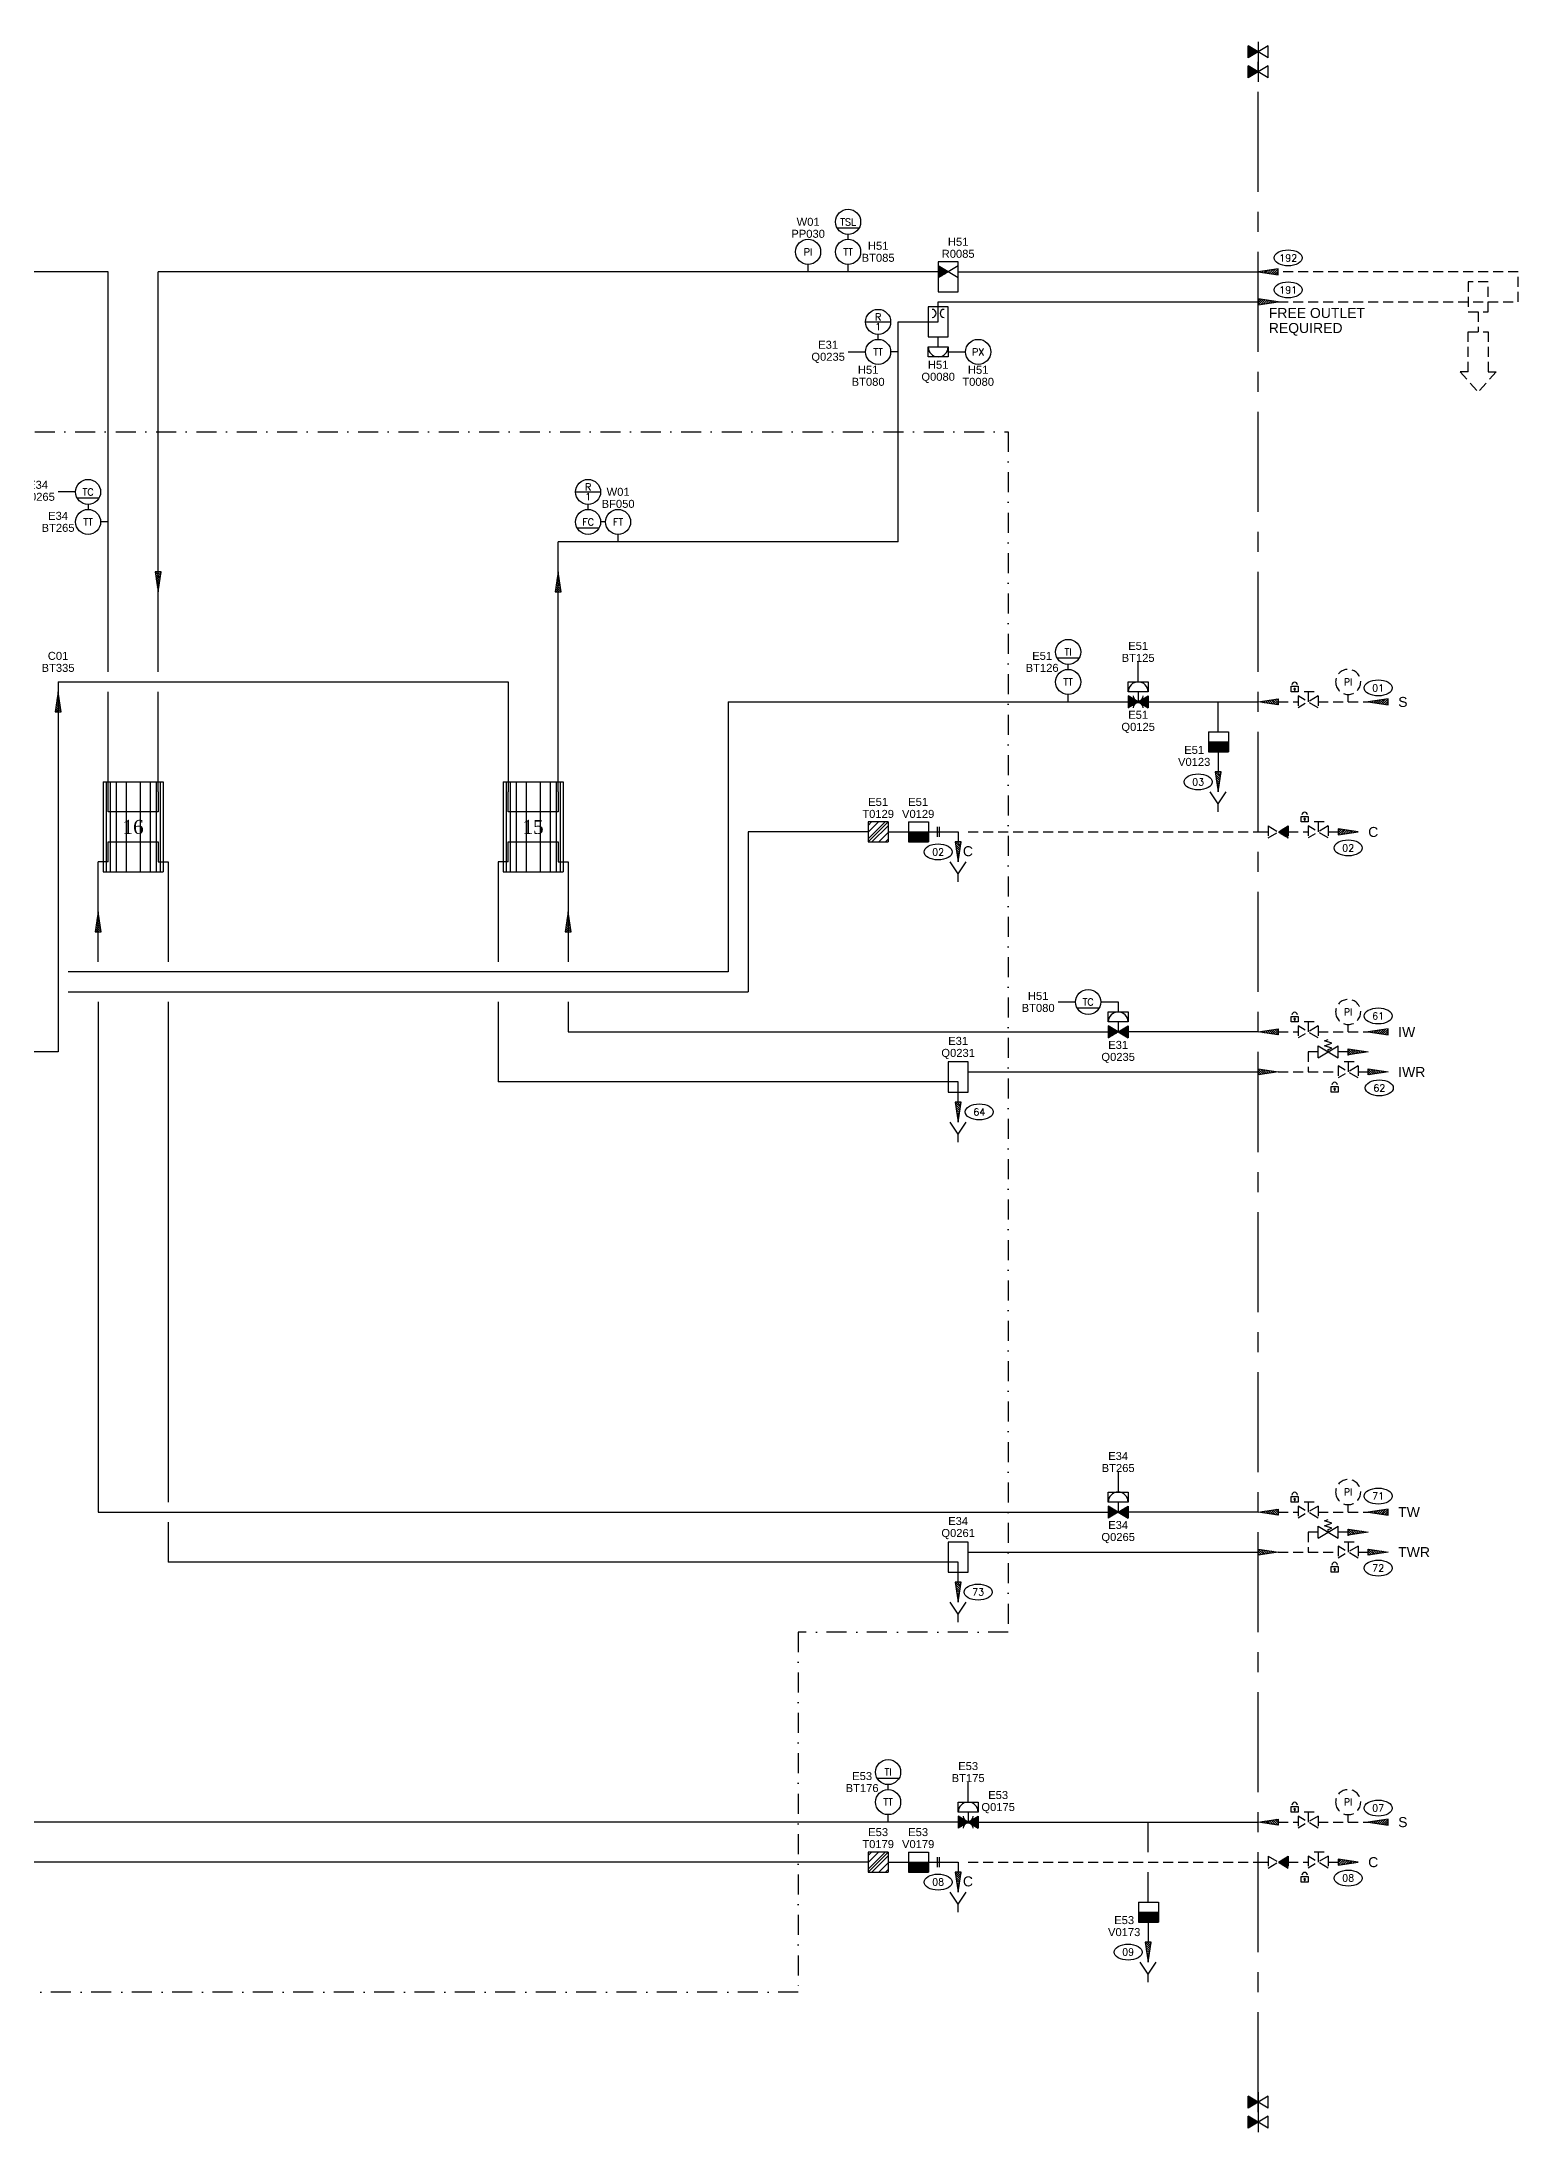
# Model space of a CAD drawing. Header units: millimetres. Extents: x -275 to 1168, y -282 to 649.
# Drawn here: x 798 to 1168, y -62 to 460 of the extents above; entities that cross this region are included whole.
import ezdxf
from ezdxf.enums import TextEntityAlignment as Align

# ---------------------------------------------------------------- set-up
doc = ezdxf.new("R2010")
doc.units = ezdxf.units.MM
doc.header["$LTSCALE"] = 10
for name, pattern in [('CENTERX2', [4, 2.5, -0.5, 0.5, -0.5]), ('DASHDOT', [1, 0.5, -0.25, 0, -0.25]), ('DASHED2', [0.375, 0.25, -0.125]), ('HIDDEN', [0.375, 0.25, -0.125])]:
    doc.linetypes.add(name, pattern=pattern)
for name, color, linetype in [('1H_Connections', 7, 'Continuous'), ('CP_Air', 5, 'ALAIR'), ('CP_Electric', 3, 'ALEL'), ('CP_Service', 4, 'Continuous'), ('CP_Symbols', 7, 'Continuous'), ('CP_Text', 7, 'Continuous')]:
    doc.layers.add(name, color=color, linetype=linetype)
doc.layers.add('CP_Process', color=1, linetype='Continuous', lineweight=30)
doc.styles.add('ROMANS', font='Romans')
doc.styles.get("Standard").update_dxf_attribs({"font": 'romans.shx'})
doc.styles.add('Times new Roman', font='times.ttf')
doc.styles.add('TP_ARIAL', font='arial.ttf')
doc.linetypes.add('ALAIR', pattern='A,1.4,[136,alcadlt.shx,S=0.044,R=0,X=0,Y=0],0.1', length=1.5)
doc.linetypes.add('ALEL', pattern='A,1.4,[135,alcadlt.shx,S=0.031,R=0,X=0,Y=0],0.1', length=1.5)
doc.dimstyles.new('TP-DB', dxfattribs={"dimtxt": 3.5, "dimasz": 2.5, "dimexe": 1, "dimexo": 1, "dimgap": 1, "dimtad": 1, "dimdec": 1, "dimrnd": 1, "dimtxsty": 'Standard', "dimcen": 0, "dimclrd": 256, "dimclre": 256, "dimclrt": 256, "dimadec": 1, "dimazin": 2, "dimtfac": 1, "dimtdec": 1, "dimtmove": 0, "dimatfit": 3, "dimfxl": 1, "dimlwd": -1, "dimlwe": -1, "dimarcsym": 0})
doc.dimstyles.new('TPPE-25', dxfattribs={"dimtxt": 2.5, "dimasz": 2.5, "dimexe": 1, "dimexo": 1, "dimgap": 1, "dimtad": 1, "dimdec": 1, "dimrnd": 0.5, "dimtxsty": 'Standard', "dimcen": 2.5, "dimclrd": 256, "dimclre": 256, "dimclrt": 256, "dimadec": 1, "dimazin": 0, "dimtfac": 1, "dimtdec": 1, "dimtmove": 0, "dimatfit": 3, "dimfxl": 1, "dimlwd": -1, "dimlwe": -1, "dimarcsym": 0})

# ---------------------------------------------------------------- blocks, each defined once
blk = doc.blocks.new('Instr1_3.13_1.75')
at = {"layer": 'CP_Symbols', "linetype": 'ByBlock'}
blk.add_circle((0, 0), 3.13, dxfattribs=at)
at = {"layer": 'CP_Symbols'}
blk.add_attdef('CTEXT', text='', height=1.75, dxfattribs=at).set_placement((0, 0), align=Align.MIDDLE_CENTER)
blk.add_attdef('ETEXT', text='', height=1.75, dxfattribs=at).set_placement((3.13, 3.13), align=Align.MIDDLE_LEFT)
blk = doc.blocks.new('Instr_1_3.13_1.75')
at = {"layer": 'CP_Symbols', "linetype": 'ByBlock'}
blk.add_line((-2.75, -1.5), (2.75, -1.5), dxfattribs=at)
blk.add_circle((0, 0), 3.13, dxfattribs=at)
at = {"layer": 'CP_Symbols', "style": 'ROMANS'}
blk.add_attdef('CTEXT', text='', height=1.75, dxfattribs=at).set_placement((0, 0), align=Align.MIDDLE_CENTER)
blk.add_attdef('ETEXT', text='', height=1.75, dxfattribs=at).set_placement((3.13, 3.13), align=Align.MIDDLE_LEFT)
blk = doc.blocks.new('Instr_2_3.13_1.75')
at = {"layer": 'CP_Symbols', "linetype": 'ByBlock'}
blk.add_line((-3.13, 0), (3.13, 0), dxfattribs=at)
blk.add_circle((0, 0), 3.13, dxfattribs=at)
at = {"layer": 'CP_Symbols'}
for tag, p in [('CTEXT', (0, 1.225)), ('CTEXT2', (0, -1.225))]:
    blk.add_attdef(tag, text='', height=1.75, dxfattribs=at).set_placement(p, align=Align.MIDDLE_CENTER)
blk.add_attdef('ETEXT', text='', height=1.75, dxfattribs=at).set_placement((3.13, 3.13), align=Align.MIDDLE_LEFT)
blk = doc.blocks.new('FK0039')
at = {"color": 7, "linetype": 'ByBlock'}
blk.add_lwpolyline([(-2.5, -2.5), (2.5, -2.5), (2.5, 5), (-2.5, 5), (-2.5, -2.5), (-2.5, -2.5)], dxfattribs=at)
blk = doc.blocks.new('FO0002')
at = {"color": 7, "linetype": 'ByBlock'}
for p, q in [((-7.5, 2.5), (2.5, 2.5)), ((-7.5, -2.5), (-7.5, 2.5)), ((2.5, 2.5), (2.5, 4.5)), ((2.5, 4.5), (7.5, 0)), ((2.5, -4.5), (7.5, 0)), ((2.5, -2.5), (-7.5, -2.5)), ((2.5, -2.5), (2.5, -4.5))]:
    blk.add_line(p, q, dxfattribs=at)
blk = doc.blocks.new('FO0001')
at = {"color": 7, "linetype": 'ByBlock'}
for p, q in [((0, 0), (-4.99, 0.75)), ((-4.99, 0.75), (-4.99, -0.75)), ((-4.99, 0.32), (-4.61, 0.69)), ((-4.99, -0.21), (-4.15, 0.62)), ((-4.99, -0.74), (-3.69, 0.56)), ((-4.99, -0.75), (0, 0)), ((-4.37, -0.66), (-3.23, 0.49)), ((-3.75, -0.56), (-2.77, 0.42)), ((-3.12, -0.47), (-2.31, 0.35)), ((-2.5, -0.38), (-1.84, 0.28)), ((-1.87, -0.28), (-1.38, 0.21)), ((-1.25, -0.19), (-0.92, 0.14)), ((-0.62, -0.09), (-0.46, 0.07))]:
    blk.add_line(p, q, dxfattribs=at)
blk = doc.blocks.new('FK0043')
at = {"linetype": 'ByBlock'}
h = blk.add_hatch(dxfattribs=at)
h.set_pattern_fill('_USER', color=256, scale=0.1, style=0, pattern_type=0)
h.set_pattern_definition([(0, (376.61159, -65.92616), (0, 0.1), [])])
h.paths.add_polyline_path([(2.5, 1.5), (0, 0), (2.5, -1.5)])
at = {"color": 7, "linetype": 'ByBlock'}
for p, q in [((-2.5, -1.5), (2.5, 1.5)), ((-2.5, 1.5), (2.5, -1.5))]:
    blk.add_line(p, q, dxfattribs=at)
blk.add_lwpolyline([(-2.5, -2.5), (2.5, -2.5), (2.5, 5), (-2.5, 5), (-2.5, -2.5), (-2.5, -2.5)], dxfattribs=at)
blk = doc.blocks.new('FK0063')
at = {"color": 7, "linetype": 'ByBlock'}
blk.add_line((0, 6.25), (0, 3.75), dxfattribs=at)
for points in [[(-2.5, 8.75), (2.5, 8.75), (2.5, 6.25), (-2.5, 6.25), (-2.5, 8.75), (-2.5, 8.75)], [(-2.5, -3.75), (2.5, -3.75), (2.5, 3.75), (-2.5, 3.75), (-2.5, -3.75), (-2.5, -3.75)]]:
    blk.add_lwpolyline(points, dxfattribs=at)
for centre, radius, start, end in [((0, 6.25), 2.5, 0, 180), ((-1.5, -2.13), 1, 270, 90), ((1.5, -2.13), 1, 90, 270)]:
    blk.add_arc(centre, radius, start, end, dxfattribs=at)
blk = doc.blocks.new('Fk0120')
at = {"linetype": 'ByBlock'}
h = blk.add_hatch(dxfattribs=at)
h.set_pattern_fill('_USER', color=256, scale=0.1, style=0, pattern_type=0)
h.set_pattern_definition([(0, (382.09559, 776.8207), (0, 0.1), [])])
h.paths.add_polyline_path([(-2.5, 1.5), (-2.5, -1.5), (0, 0)])
h.paths.add_polyline_path([(2.5, 1.5), (0, 0), (2.5, -1.5)])
at = {"color": 7, "linetype": 'ByBlock'}
for p, q in [((-2.5, 5), (2.5, 5)), ((-2.5, 5), (-2.5, 5)), ((-2.5, 2.5), (-2.5, 5)), ((2.5, 2.5), (-2.5, 2.5)), ((0, 0), (-2.5, 1.5)), ((-2.5, 1.5), (-2.5, -1.5)), ((0, 0), (-2.5, -1.5)), ((0, 2.5), (0, 0)), ((0, 0), (2.5, 1.5)), ((0, 0), (2.5, -1.5)), ((2.5, 5), (2.5, 2.5)), ((2.5, 1.5), (2.5, -1.5))]:
    blk.add_line(p, q, dxfattribs=at)
blk.add_arc((0, 2.5), 2.5, 0, 180, dxfattribs=at)
blk = doc.blocks.new('FG0004')
at = {"color": 7, "linetype": 'ByBlock'}
for centre, start, end in [((0, 1.5), 180, 360), ((0, -1.5), 0, 180)]:
    blk.add_arc(centre, 1.25, start, end, dxfattribs=at)
blk = doc.blocks.new('FE0006')
at = {"color": 7, "linetype": 'ByBlock'}
for p, q in [((-2.5, 1.65), (-1.65, 2.5)), ((-2.5, -0.05), (0.05, 2.5)), ((-2.5, -1.74), (1.74, 2.5)), ((-1.56, -2.5), (2.5, 1.56)), ((2.5, 2.5), (2.5, -2.5)), ((-2.5, -2.5), (2.5, -2.5)), ((0.14, -2.5), (2.5, -0.14)), ((1.83, -2.5), (2.5, -1.83))]:
    blk.add_line(p, q, dxfattribs=at)
blk.add_lwpolyline([(2.5, 2.5), (-2.5, 2.5), (-2.5, -2.5), (2.5, 2.5)], dxfattribs=at)
blk = doc.blocks.new('FE0009')
at = {"color": 7, "linetype": 'ByBlock'}
for p, q in [((-2.422, 2.5), (-2.422, -2.5)), ((-2.422, 2.5), (2.578, 2.5)), ((-2.422, 0), (2.578, 0)), ((2.578, 2.5), (2.578, -2.5)), ((-2.422, -0.25), (2.578, -0.25)), ((-2.422, -0.5), (2.578, -0.5)), ((-2.422, -0.75), (2.578, -0.75)), ((-2.422, -1), (2.578, -1)), ((-2.422, -1.25), (2.578, -1.25)), ((-2.422, -1.5), (2.578, -1.5)), ((-2.422, -1.75), (2.578, -1.75)), ((-2.422, -2), (2.578, -2)), ((-2.422, -2.25), (2.578, -2.25)), ((-2.422, -2.5), (2.578, -2.5))]:
    blk.add_line(p, q, dxfattribs=at)
blk = doc.blocks.new('FG0005')
at = {"color": 7, "linetype": 'ByBlock'}
for p, q in [((-0.25, 1.25), (-0.25, -1.25)), ((0.25, 1.25), (0.25, -1.25))]:
    blk.add_line(p, q, dxfattribs=at)
blk = doc.blocks.new('FK0042')
at = {"color": 7, "linetype": 'ByBlock'}
for p, q in [((-2.5, -1.5), (2.5, 1.5)), ((-2.5, 1.5), (2.5, -1.5)), ((-2.5, 1.5), (-2.5, -1.5)), ((0.083, 0.05), (2.5, 0.05)), ((0.25, 0.15), (2.5, 0.15)), ((0.417, 0.25), (2.5, 0.25)), ((0.583, 0.35), (2.5, 0.35)), ((0.75, 0.45), (2.5, 0.45)), ((0.917, 0.55), (2.5, 0.55)), ((1.083, 0.65), (2.5, 0.65)), ((1.25, 0.75), (2.5, 0.75)), ((1.417, 0.85), (2.5, 0.85)), ((1.583, 0.95), (2.5, 0.95)), ((1.75, 1.05), (2.5, 1.05)), ((1.917, 1.15), (2.5, 1.15)), ((2.083, 1.25), (2.5, 1.25)), ((2.25, 1.35), (2.5, 1.35)), ((2.417, 1.45), (2.5, 1.45)), ((2.5, 1.5), (2.5, -1.5)), ((0.083, -0.05), (2.5, -0.05)), ((0.25, -0.15), (2.5, -0.15)), ((0.417, -0.25), (2.5, -0.25)), ((0.583, -0.35), (2.5, -0.35)), ((0.75, -0.45), (2.5, -0.45)), ((0.917, -0.55), (2.5, -0.55)), ((1.083, -0.65), (2.5, -0.65)), ((1.25, -0.75), (2.5, -0.75)), ((1.417, -0.85), (2.5, -0.85)), ((1.583, -0.95), (2.5, -0.95)), ((1.75, -1.05), (2.5, -1.05)), ((1.917, -1.15), (2.5, -1.15)), ((2.083, -1.25), (2.5, -1.25)), ((2.25, -1.35), (2.5, -1.35)), ((2.417, -1.45), (2.5, -1.45))]:
    blk.add_line(p, q, dxfattribs=at)
blk = doc.blocks.new('FK0031')
at = {"color": 7, "linetype": 'ByBlock'}
for p, q in [((-2.5, 1.5), (2.5, -1.5)), ((-2.5, -1.5), (2.5, 1.5)), ((-2.5, 1.5), (-2.5, -1.5)), ((-1.5, 2.5), (1.5, 2.5)), ((0, 2.5), (0, 0)), ((2.5, 1.5), (2.5, -1.5))]:
    blk.add_line(p, q, dxfattribs=at)
blk = doc.blocks.new('FE0133')
at = {"color": 7, "linetype": 'ByBlock'}
for p, q in [((0, -1), (-4, 5)), ((0, -1), (4, 5)), ((0, -5), (0, -1))]:
    blk.add_line(p, q, dxfattribs=at)
blk = doc.blocks.new('1H_THE')
at = {"color": 7, "linetype": 'ByBlock'}
for p, q in [((-1.25, 20), (13.75, 20)), ((-1.25, 20), (-1.25, -2.5)), ((13.75, 20), (13.75, -2.5)), ((-1.25, -2.5), (13.75, -2.5))]:
    blk.add_line(p, q, dxfattribs=at)
at = {"color": 3, "linetype": 'ByBlock'}
for p, q in [((-0.5, 20), (-0.5, -2.5)), ((0.5, 20), (0.5, -2.5)), ((2, 20), (2, -2.5)), ((4.5, 20), (4.5, -2.5)), ((8, 20), (8, -2.5)), ((10.5, 20), (10.5, -2.5)), ((12, 20), (12, -2.5)), ((13, 20), (13, -2.5))]:
    blk.add_line(p, q, dxfattribs=at)
for points in [[(12.5, 17.5), (12.5, 12.5), (0, 12.5), (0, 17.5)], [(0, 0), (0, 5), (12.5, 5), (12.5, 0)]]:
    blk.add_lwpolyline(points)
at = {"style": 'Times new Roman', "flags": 12}
blk.add_attdef('X', text='', height=3.5, dxfattribs=at).set_placement((6.25, 8.75), align=Align.MIDDLE)
blk = doc.blocks.new('FK0110')
at = {"color": 7, "linetype": 'ByBlock'}
for p, q in [((0, 10), (-0.75, 5.015)), ((-0.319, 5.015), (-0.694, 5.39)), ((0.212, 5.015), (-0.624, 5.851)), ((0.742, 5.015), (-0.555, 6.312)), ((0.657, 5.63), (-0.486, 6.773)), ((0.564, 6.254), (-0.416, 7.234)), ((0.47, 6.879), (-0.347, 7.695)), ((0.376, 7.503), (-0.277, 8.156)), ((0.282, 8.127), (-0.208, 8.617)), ((0.188, 8.751), (-0.139, 9.078)), ((0.094, 9.376), (-0.069, 9.539)), ((0.75, 5.015), (0, 10)), ((-1.5, -2.5), (1.5, 2.5)), ((1.5, -2.5), (-1.5, 2.5)), ((-1.5, 2.5), (1.5, 2.5)), ((-0.75, 5.015), (0.75, 5.015)), ((0, 5), (0, 2.5)), ((0, 0), (0.625, 0)), ((0.625, 0), (0.938, 0.938)), ((0.938, 0.938), (1.563, -0.938)), ((1.563, -0.938), (2.188, 0.938)), ((2.188, 0.938), (2.813, -0.938)), ((2.813, -0.938), (3.125, 0)), ((-1.5, -2.5), (1.5, -2.5))]:
    blk.add_line(p, q, dxfattribs=at)
blk.add_point((-0.75, 5.015), dxfattribs=at)
blk = doc.blocks.new('FG0057')
at = {"linetype": 'Continuous'}
for points in [[(2.5, 4), (0, 2.5), (2.5, 1)], [(2.5, -1), (0, -2.5), (2.5, -4)]]:
    blk.add_hatch(color=256, dxfattribs=at).paths.add_polyline_path(points)
at = {"color": 7, "linetype": 'ByBlock'}
for p, q in [((-2.5, 1), (2.5, 4)), ((-2.5, 4), (2.5, 1)), ((-2.5, 4), (-2.5, 1)), ((2.5, 4), (2.5, 1)), ((-2.5, -4), (2.5, -1)), ((-2.5, -1), (2.5, -4)), ((-2.5, -1), (-2.5, -4)), ((2.5, -1), (2.5, -4))]:
    blk.add_line(p, q, dxfattribs=at)
at = {"linetype": 'Continuous'}
blk.add_line((0, -5), (0, 5), dxfattribs=at)
blk = doc.blocks.new('Padlock_1H')
for p, q in [((-0.95, 0.54), (-0.95, 0.35)), ((-0.8, 0.35), (-0.95, 0.35)), ((-0.8, 0.54), (-0.8, 0.35))]:
    blk.add_line(p, q)
blk.add_lwpolyline([(-1.75, 1.4), (0, 1.4), (0, 0), (-1.75, 0)], close=True)
for centre, radius, start, end in [((-0.88, 1.75), 0.7, 0, 180), ((-0.88, 0.7), 0.175, 293.5782, 246.4218)]:
    blk.add_arc(centre, radius, start, end)
blk = doc.blocks.new('1H_connection')
blk.add_ellipse((0, 0), major_axis=(-3.5, 0), ratio=0.571429)
at = {"style": 'ROMANS'}
blk.add_attdef('CTEXT', text='', height=1.75, dxfattribs=at).set_placement((0, 0), align=Align.MIDDLE)

msp = doc.modelspace()

# ---------------------------------------------------------------- linework, layer by layer
at = {"layer": 'CP_Air'}
msp.add_line((1025, 382.5), (1029.37, 382.5), dxfattribs=at)
at = {"layer": 'CP_Electric'}
for p, q in [((1000, 382.5), (1004.37, 382.5)), ((806.87, 347.5), (802.5, 347.5)), ((1072.5, 300), (1072.5, 305)), ((1052.5, 220), (1056.87, 220)), ((1063.13, 220), (1067.5, 220)), ((1067.5, 220), (1067.5, 217.5)), ((1067.5, 102.5), (1067.5, 97.5)), ((1030, 20), (1030, 25))]:
    msp.add_line(p, q, dxfattribs=at)
at = {"layer": 'CP_Process'}
for p, q in [((815, 402.5), (172.5, 402.5)), ((815, 302.5), (815, 402.5)), ((1022.5, 402.5), (827.5, 402.5)), ((827.5, 302.5), (827.5, 402.5)), ((1027.5, 402.5), (1102.5, 402.5)), ((1022.5, 390), (1022.5, 395)), ((1022.5, 395), (1102.5, 395)), ((1012.5, 335), (1012.5, 390)), ((1012.5, 390), (1022.5, 390)), ((927.5, 300), (927.5, 335)), ((1012.5, 335), (927.5, 335)), ((802.5, 300), (865, 300)), ((802.5, 300), (802.5, 207.5)), ((865, 300), (877.5, 300)), ((877.5, 300), (915, 300)), ((915, 300), (915, 272.5)), ((927.5, 272.5), (927.5, 300)), ((815, 272.5), (815, 297.5)), ((827.5, 272.5), (827.5, 297.5)), ((802.5, 207.5), (215, 207.5))]:
    msp.add_line(p, q, dxfattribs=at)
at = {"layer": 'CP_Process', "linetype": 'HIDDEN'}
for p, q in [((1167.5, 402.5), (1107.5, 402.5)), ((1167.5, 395), (1167.5, 402.5)), ((1107.5, 395), (1167.5, 395)), ((1157.5, 392.5), (1157.5, 387.5))]:
    msp.add_line(p, q, dxfattribs=at)
at = {"layer": 'CP_Service'}
for p, q in [((970, 295), (1070, 295)), ((970, 295), (970, 227.5)), ((1075, 295), (1102.5, 295)), ((1092.5, 287.5), (1092.5, 295)), ((1092.5, 282.5), (1092.5, 277.5)), ((1005, 262.5), (975, 262.5)), ((975, 262.5), (975, 222.5)), ((1010, 262.5), (1015, 262.5)), ((1020, 262.5), (1027.5, 262.5)), ((1027.5, 262.5), (1027.5, 260)), ((815, 255), (812.5, 255)), ((812.5, 230), (812.5, 255)), ((827.5, 255), (830, 255)), ((830, 255), (830, 230)), ((915, 255), (912.5, 255)), ((912.5, 255), (912.5, 230)), ((915, 255), (912.5, 255)), ((912.5, 255), (912.5, 230)), ((927.5, 255), (930, 255)), ((930, 255), (930, 230)), ((970, 227.5), (805, 227.5)), ((805, 222.5), (975, 222.5)), ((812.5, 220), (812.5, 122.5)), ((812.5, 220), (812.5, 92.5)), ((830, 220), (830, 122.5)), ((830, 220), (830, 95)), ((912.5, 220), (912.5, 200)), ((930, 220), (930, 212.5)), ((930, 212.5), (1065, 212.5)), ((1102.5, 212.5), (1070, 212.5)), ((1027.5, 200), (912.5, 200)), ((1027.5, 195), (1027.5, 200)), ((1030, 202.5), (1102.5, 202.5)), ((812.5, 92.5), (1065, 92.5)), ((830, 90), (830, 80)), ((1102.5, 92.5), (1070, 92.5)), ((1027.5, 80), (830, 80)), ((1027.5, 75), (1027.5, 80)), ((1030, 82.5), (1102.5, 82.5)), ((1027.5, 15), (480, 15)), ((1032.5, 15), (1102.5, 15)), ((1075, 7.5), (1075, 15)), ((1005, 5), (462.5, 5)), ((1010, 5), (1015, 5)), ((1020, 5), (1027.5, 5)), ((1027.5, 5), (1027.5, 2.5)), ((1075, -5), (1075, 2.5)), ((1075, -10), (1075, -15))]:
    msp.add_line(p, q, dxfattribs=at)
at = {"layer": 'CP_Service', "linetype": 'DASHED2'}
for p, q in [((1107.5, 295), (1112.5, 295)), ((1117.5, 295), (1130, 295)), ((1120, 262.5), (1122.5, 262.5)), ((1107.5, 212.5), (1112.5, 212.5)), ((1117.5, 212.5), (1130, 212.5)), ((1117.5, 207.5), (1115, 207.5)), ((1115, 207.5), (1115, 202.5)), ((1107.5, 202.5), (1122.5, 202.5)), ((1127.5, 202.5), (1130, 202.5)), ((1107.5, 92.5), (1112.5, 92.5)), ((1117.5, 92.5), (1130, 92.5)), ((1117.5, 87.5), (1115, 87.5)), ((1115, 87.5), (1115, 82.5)), ((1107.5, 82.5), (1122.5, 82.5)), ((1127.5, 82.5), (1130, 82.5)), ((1107.5, 15), (1112.5, 15)), ((1117.5, 15), (1130, 15)), ((1120, 5), (1122.5, 5))]:
    msp.add_line(p, q, dxfattribs=at)
at = {"layer": 'CP_Service', "linetype": 'HIDDEN'}
for p, q in [((1030, 262.5), (1102.5, 262.5)), ((1102.5, 262.5), (1105, 262.5)), ((1110, 262.5), (1115, 262.5)), ((1030, 5), (1102.5, 5)), ((1102.5, 5), (1105, 5)), ((1110, 5), (1115, 5))]:
    msp.add_line(p, q, dxfattribs=at)
at = {"layer": 'CP_Symbols', "linetype": 'DASHDOT'}
for p, q in [((625, 362.5), (1040, 362.5)), ((1040, 362.5), (1040, 62.5)), ((1040, 62.5), (987.5, 62.5)), ((987.5, 62.5), (987.5, -27.5)), ((987.5, -27.5), (195, -27.5))]:
    msp.add_line(p, q, dxfattribs=at)
at = {"layer": 'CP_Symbols'}
msp.add_line((810, 344.37), (810, 343.13), dxfattribs=at)
at = {"layer": 'CP_Symbols', "linetype": 'CENTERX2'}
msp.add_lwpolyline([(1102.5, -57.5), (1102.5, 455)], dxfattribs=at)

# ---------------------------------------------------------------- block references
at = {"layer": '1H_Connections'}
for p, values in [((1110, 406), {'CTEXT': '192'}), ((1110, 398), {'CTEXT': '191'}), ((1132.5, 298.5), {'CTEXT': '01'}), ((1087.5, 275), {'CTEXT': '03'}), ((1022.5, 257.5), {'CTEXT': '02'}), ((1125, 258.5), {'CTEXT': '02'}), ((1132.5, 216.5), {'CTEXT': '61'}), ((1132.78, 198.52), {'CTEXT': '62'}), ((1032.78, 192.52), {'CTEXT': '64'}), ((1132.5, 96.5), {'CTEXT': '71'}), ((1132.5, 78.5), {'CTEXT': '72'}), ((1032.5, 72.5), {'CTEXT': '73'}), ((1132.5, 18.5), {'CTEXT': '07'}), ((1022.5, 0), {'CTEXT': '08'}), ((1125, 1), {'CTEXT': '08'}), ((1070, -17.5), {'CTEXT': '09'})]:
    msp.add_blockref('1H_connection', p, dxfattribs=at).add_auto_attribs(values)
at = {"layer": 'CP_Service', "xscale": 0.5, "yscale": 0.5, "zscale": 0.5}
for p in [(1092.5, 270), (1027.5, 252.5), (1027.5, 187.5)]:
    msp.add_blockref('FE0133', p, dxfattribs=at)
at = {"layer": 'CP_Service', "rotation": 270}
msp.add_blockref('FO0001', (1027.5, 190), dxfattribs=at)
at = {"layer": 'CP_Service', "color": 9, "rotation": 270}
msp.add_blockref('FO0001', (1027.5, 70), dxfattribs=at)
at = {"layer": 'CP_Service', "color": 9, "xscale": 0.5, "yscale": 0.5, "zscale": 0.5}
for p in [(1027.5, 67.5), (1027.5, -5), (1075, -22.5)]:
    msp.add_blockref('FE0133', p, dxfattribs=at)
at = {"layer": 'CP_Symbols'}
for name, p, rotation in [('FG0057', (1102.5, 455), 180), ('FK0043', (1025, 402.5), 180), ('FO0001', (1102.5, 402.5), 180), ('FK0063', (1022.5, 390), 180), ('FO0001', (827.5, 322.5), 270), ('FO0001', (927.5, 327.5), 89.99999999999999), ('FO0001', (802.5, 297.5), 89.99999999999999), ('FO0001', (1130, 295), 180), ('FO0001', (1092.5, 272.5), 270), ('FO0001', (1027.5, 255), 270), ('FO0001', (812.5, 242.5), 90.00000000001035), ('FO0001', (930, 242.5), 90.00000000001035), ('FO0001', (1130, 212.5), 180), ('FO0001', (1130, 92.5), 180), ('FO0001', (1130, 15), 180), ('FO0001', (1027.5, -2.5), 270), ('FO0001', (1075, -20), 270), ('FG0057', (1102.5, -57.5), 180)]:
    msp.add_blockref(name, p, dxfattribs=dict(at, rotation=rotation))
for name, p, values in [('Instr_1_3.13_1.75', (1000, 415), {'CTEXT': 'TSL'}), ('Instr1_3.13_1.75', (990, 407.5), {'CTEXT': 'PI'}), ('Instr1_3.13_1.75', (1000, 407.5), {'CTEXT': 'TT'}), ('Instr_2_3.13_1.75', (1007.5, 390), {'CTEXT': 'R', 'CTEXT2': '1'}), ('Instr1_3.13_1.75', (1007.5, 382.5), {'CTEXT': 'TT'}), ('Instr1_3.13_1.75', (1032.5, 382.5), {'CTEXT': 'PX'}), ('Instr_1_3.13_1.75', (810, 347.5), {'CTEXT': 'TC'}), ('Instr_2_3.13_1.75', (935, 347.5), {'CTEXT': 'R', 'CTEXT2': '1'}), ('Instr1_3.13_1.75', (810, 340), {'CTEXT': 'TT'}), ('Instr_1_3.13_1.75', (935, 340), {'CTEXT': 'FC'}), ('Instr1_3.13_1.75', (942.5, 340), {'CTEXT': 'FT'}), ('Instr_1_3.13_1.75', (1055, 307.5), {'CTEXT': 'TI'}), ('Instr1_3.13_1.75', (1055, 300), {'CTEXT': 'TT'}), ('1H_THE', (815, 255), {'X': '16'}), ('1H_THE', (915, 255), {'X': '15'}), ('Instr_1_3.13_1.75', (1060, 220), {'CTEXT': 'TC'}), ('Instr_1_3.13_1.75', (1010, 27.5), {'CTEXT': 'TI'}), ('Instr1_3.13_1.75', (1010, 20), {'CTEXT': 'TT'})]:
    msp.add_blockref(name, p, dxfattribs=at).add_auto_attribs(values)
at = {"layer": 'CP_Symbols', "linetype": 'HIDDEN'}
msp.add_blockref('FK0039', (1157.5, 395), dxfattribs=at)
at = {"layer": 'CP_Symbols'}
for name, p in [('FO0001', (1107.5, 395)), ('Fk0120', (1072.5, 295)), ('Padlock_1H', (1112.5, 297.5)), ('FG0004', (1072.5, 295)), ('FE0009', (1092.5, 285)), ('Padlock_1H', (1115, 265)), ('FE0006', (1007.5, 262.5)), ('FE0009', (1017.5, 262.5)), ('FG0005', (1022.5, 262.5)), ('FO0001', (1127.5, 262.5)), ('Fk0120', (1067.5, 212.5)), ('Padlock_1H', (1112.5, 215)), ('FK0039', (1027.5, 200)), ('Padlock_1H', (1122.5, 197.5)), ('Fk0120', (1067.5, 92.5)), ('Padlock_1H', (1112.5, 95)), ('FK0039', (1027.5, 80)), ('Padlock_1H', (1122.5, 77.5)), ('Fk0120', (1030, 15)), ('FG0004', (1030, 15)), ('Padlock_1H', (1112.5, 17.5)), ('FE0006', (1007.5, 5)), ('FE0009', (1017.5, 5)), ('FG0005', (1022.5, 5)), ('FO0001', (1127.5, 5)), ('Padlock_1H', (1115, 0)), ('FE0009', (1075, -7.5))]:
    msp.add_blockref(name, p, dxfattribs=at)
at = {"layer": 'CP_Symbols', "linetype": 'HIDDEN', "rotation": 270}
msp.add_blockref('FO0002', (1157.5, 380), dxfattribs=at)
at = {"layer": 'CP_Symbols', "linetype": 'DASHED2'}
ref = msp.add_blockref('Instr1_3.13_1.75', (1125, 300), dxfattribs=dict(at, xscale=-1))
ref.add_attrib('CTEXT', 'PI', dxfattribs={"height": 1.75}).set_placement((1125, 300), align=Align.MIDDLE_CENTER)
at = {"layer": 'CP_Symbols', "xscale": -1}
for p in [(1102.5, 295), (1102.5, 212.5), (1102.5, 92.5), (1102.5, 15)]:
    msp.add_blockref('FO0001', p, dxfattribs=at)
at = {"layer": 'CP_Symbols', "linetype": 'DASHED2', "xscale": -1}
for p in [(1115, 295), (1117.5, 262.5), (1115, 212.5), (1125, 202.5), (1115, 92.5), (1125, 82.5), (1115, 15), (1117.5, 5)]:
    msp.add_blockref('FK0031', p, dxfattribs=at)
at = {"layer": 'CP_Symbols', "linetype": 'DASHED2'}
for p in [(1107.5, 262.5), (1107.5, 5)]:
    msp.add_blockref('FK0042', p, dxfattribs=at)
ref = msp.add_blockref('Instr1_3.13_1.75', (1125, 217.5), dxfattribs=dict(at, xscale=-1))
ref.add_attrib('CTEXT', 'PI', dxfattribs={"height": 1.75}).set_placement((1125, 217.5), align=Align.MIDDLE_CENTER)
at = {"layer": 'CP_Symbols', "xscale": -1}
for name, p, rotation in [('FK0110', (1120, 207.5), 270), ('FO0001', (1107.5, 202.5), 180), ('FO0001', (1135, 202.5), 180), ('FK0110', (1120, 87.5), 270), ('FO0001', (1107.5, 82.5), 180), ('FO0001', (1135, 82.5), 180)]:
    msp.add_blockref(name, p, dxfattribs=dict(at, rotation=rotation))
at = {"layer": 'CP_Symbols', "linetype": 'DASHED2'}
ref = msp.add_blockref('Instr1_3.13_1.75', (1125, 97.5), dxfattribs=dict(at, xscale=-1))
ref.add_attrib('CTEXT', 'PI', dxfattribs={"height": 1.75}).set_placement((1125, 97.5), align=Align.MIDDLE_CENTER)
ref = msp.add_blockref('Instr1_3.13_1.75', (1125, 20), dxfattribs=dict(at, xscale=-1))
ref.add_attrib('CTEXT', 'PI', dxfattribs={"height": 1.75}).set_placement((1125, 20), align=Align.MIDDLE_CENTER)

# ---------------------------------------------------------------- texts
at = {"layer": 'CP_Text', "style": 'TP_ARIAL'}
for s, p in [('S', (1137.5, 295)), ('C', (1130, 262.5)), ('IW', (1137.5, 212.5)), ('IWR', (1137.5, 202.5)), ('TW', (1137.5, 92.5)), ('TWR', (1137.5, 82.5)), ('S', (1137.5, 15)), ('C', (1130, 5))]:
    msp.add_text(s, height=2.5, dxfattribs=at).set_placement(p, align=Align.MIDDLE_LEFT)
for p in [(1028.69, 256.44), (1028.69, -1.06)]:
    msp.add_text('C', height=2.5, dxfattribs=at).set_placement(p)
at = {"layer": 'CP_Text', "attachment_point": 5, "line_spacing_factor": 0.9, "style": 'TP_ARIAL'}
for s, width, insert, char_height in [('\\pxqc;W01\\PPP030', 12.5, (990, 413.5), 2), ('\\pxqc;H51\\PBT085', 12.5, (1007.5, 407.5), 2), ('\\pxqc;H51\\PR0085', 12.5, (1027.5, 408.5), 2), ('\\pxql;FREE OUTLET\\PREQUIRED', 24.6875, (1117.5, 390), 2.5), ('\\pxqc;E31\\PQ0235', 12.5, (995, 382.5), 2), ('\\pxqc;H51\\PBT080', 12.5, (1005, 376.5), 2), ('\\pxqc;H51\\PQ0080', 12.5, (1022.5, 377.5), 2), ('\\pxqc;H51\\PT0080', 12.5, (1032.5, 376.5), 2), ('\\pxqc;E34\\PQ0265', 12.5, (797.5, 347.5), 2), ('\\pxqc;W01\\PBF050', 12.5, (942.5, 346), 2), ('\\pxqc;E34\\PBT265', 12.5, (802.5, 340), 2), ('\\pxqc;E51\\PBT125', 12.5, (1072.5, 307.5), 2), ('\\pxqc;C01\\PBT335', 12.5, (802.5, 305), 2), ('\\pxqc;E51\\PBT126', 12.5, (1048.5, 305), 2), ('\\pxqc;E51\\PQ0125', 12.5, (1072.5, 290), 2), ('\\pxqc;E51\\PV0123', 12.5, (1086.5, 281.5), 2), ('\\pxqc;E51\\PT0129', 12.5, (1007.5, 268.5), 2), ('\\pxqc;E51\\PV0129', 12.5, (1017.5, 268.5), 2), ('\\pxqc;H51\\PBT080', 12.5, (1047.5, 220), 2), ('\\pxqc;E31\\PQ0231', 12.5, (1027.5, 208.5), 2), ('\\pxqc;E31\\PQ0235', 12.5, (1067.5, 207.5), 2), ('\\pxqc;E34\\PBT265', 12.5, (1067.5, 105), 2), ('\\pxqc;E34\\PQ0261', 12.5, (1027.5, 88.5), 2), ('\\pxqc;E34\\PQ0265', 12.5, (1067.5, 87.5), 2), ('\\pxqc;E53\\PBT176', 12.5, (1003.5, 25), 2), ('\\pxqc;E53\\PBT175', 12.5, (1030, 27.5), 2), ('\\pxqc;E53\\PQ0175', 12.5, (1037.5, 20), 2), ('E53\\PT0179', 12.5, (1007.5, 11), 2), ('\\pxqc;E53\\PV0179', 12.5, (1017.5, 11), 2), ('\\pxqc;E53\\PV0173', 12.5, (1069, -11), 2)]:
    msp.add_mtext_dynamic_manual_height_columns(s, width=width, gutter_width=1, heights=[0], dxfattribs=dict(at, insert=insert, char_height=char_height))

# ---------------------------------------------------------------- leaders
at = {"layer": 'CP_Symbols', "has_arrowhead": 0}
for points, dimstyle in [([(1000, 410.63), (1000, 411.87)], 'TPPE-25'), ([(990, 402.5), (990, 404.37)], 'TPPE-25'), ([(1000, 402.5), (1000, 404.37)], 'TPPE-25'), ([(1007.5, 385.63), (1007.5, 386.87)], 'TPPE-25'), ([(1012.5, 382.5), (1010.63, 382.5)], 'TPPE-25'), ([(815, 340), (813.13, 340)], 'TPPE-25'), ([(935, 343.13), (935, 344.37)], 'TPPE-25'), ([(939.37, 340), (938.13, 340)], 'TPPE-25'), ([(942.5, 335), (942.5, 336.87)], 'TPPE-25'), ([(1055, 303.13), (1055, 304.37)], 'TPPE-25'), ([(1055, 295), (1055, 296.87)], 'TPPE-25'), ([(1125, 295), (1125, 296.87)], 'TP-DB'), ([(1125, 212.5), (1125, 214.37)], 'TP-DB'), ([(1125, 92.5), (1125, 94.37)], 'TP-DB'), ([(1010, 23.13), (1010, 24.37)], 'TPPE-25'), ([(1010, 15), (1010, 16.87)], 'TPPE-25'), ([(1125, 15), (1125, 16.87)], 'TP-DB')]:
    msp.add_leader(points, dimstyle=dimstyle, dxfattribs=at)

doc.saveas('drawing.dxf')
